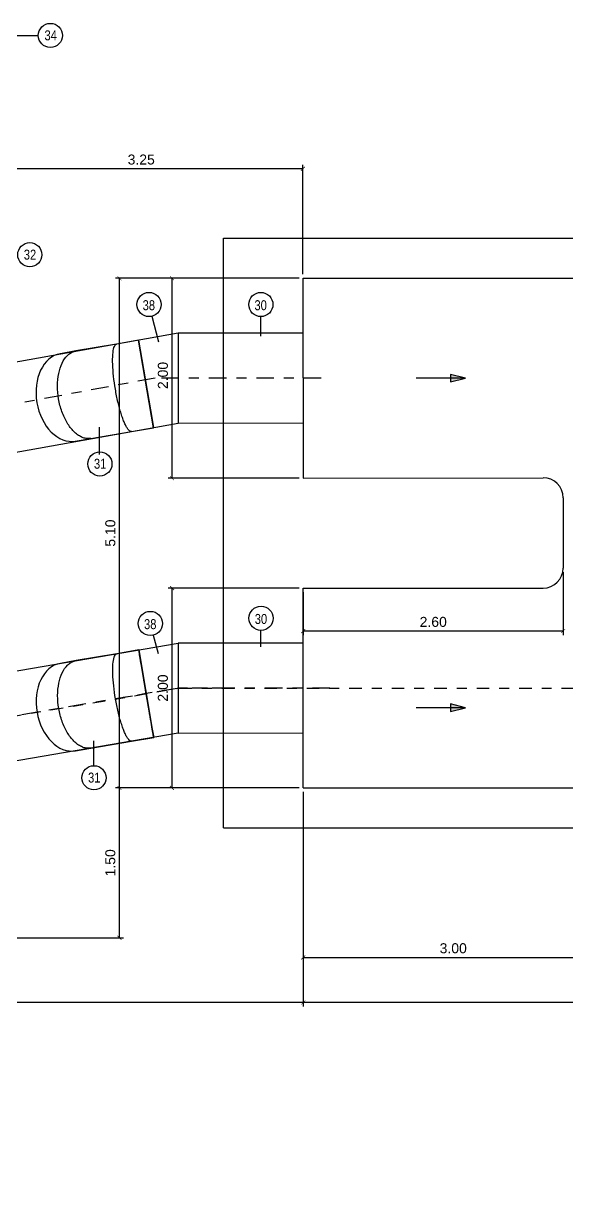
# Model space of a CAD drawing. Header units: feet. Extents: x 0 to 285190, y 0 to 9111369.
# Drawn here: x 285176.99 to 285182.43, y 9111342.83 to 9111354.53 of the extents above; entities that cross this region are included whole.
import ezdxf
from ezdxf import colors
from ezdxf.entities.mleader import LeaderData, LeaderLine
from ezdxf.enums import TextEntityAlignment as Align
from ezdxf.math import Vec2, Vec3

# ---------------------------------------------------------------- set-up
doc = ezdxf.new("R2010")
doc.units = ezdxf.units.FT
doc.header["$MEASUREMENT"] = 0
doc.linetypes.add('CENTER2', pattern=[1.125, 0.75, -0.125, 0.125, -0.125])
doc.linetypes.add('DASHDOT', pattern=[1, 0.5, -0.25, 0, -0.25])
doc.layers.get('0').update_dxf_attribs({"linetype": 'CONTINUOUS'})
doc.layers.get('DEFPOINTS').update_dxf_attribs({"linetype": 'CONTINUOUS'})
for name, color, linetype in [('ARQ_SENTIDO', 1, 'CONTINUOUS'), ('EIXO', 1, 'DASHDOT'), ('H-SA-DIM', 1, 'CONTINUOUS'), ('H-SA-EIXOS', 1, 'DASHDOT'), ('H-SA-ESTRUTURA (CORTE)', 5, 'CONTINUOUS'), ('H-SA-SIMB', 1, 'CONTINUOUS'), ('H-SA-TEXTO', 2, 'CONTINUOUS'), ('INDIC', 2, 'CONTINUOUS')]:
    doc.layers.add(name, color=color, linetype=linetype)
doc.styles.add('EGC_Arial_2.0mm', font='arial.ttf', dxfattribs={"width": 0.8, "height": 2})
doc.styles.get("Standard").update_dxf_attribs({"font": 'arial.ttf'})
doc.dimstyles.new('Copy of EGC_2.0mm', dxfattribs={"dimtxt": 0.1, "dimasz": 0.04, "dimexe": 0.04, "dimexo": 0.04, "dimgap": 0.04, "dimtad": 1, "dimzin": 1, "dimdsep": 46, "dimtxsty": 'Standard', "dimblk": 'ARCHTICK', "dimcen": 0, "dimclrd": 1, "dimclre": 1, "dimclrt": 2, "dimazin": 0, "dimtfac": 1, "dimtix": 1, "dimtmove": 1, "dimatfit": 3, "dimldrblk": 'NONE', "dimfxl": 0.002, "dimtolj": 1, "dimtzin": 0, "dimlwd": -1, "dimarcsym": 0})

# ---------------------------------------------------------------- blocks, each defined once
blk = doc.blocks.new('_ArchTick')
at = {"color": 0, "linetype": 'ByBlock', "const_width": 0.15}
blk.add_lwpolyline([(-0.5, -0.5), (0.5, 0.5)], dxfattribs=at)
blk = doc.blocks.new('*D1278')
at = {"layer": 'DEFPOINTS', "color": 0, "transparency": 16777216}
for p in [(285179.791, 9111346.885, 1431.477), (285171.261, 9111345.387, 479.477), (285171.261, 9111344.738)]:
    blk.add_point(p, dxfattribs=at)
at = {"layer": 'H-SA-DIM', "color": 1, "lineweight": -2, "transparency": 16777216}
for p, q in [((285179.791, 9111346.845), (285179.791, 9111344.698)), ((285171.261, 9111345.347), (285171.261, 9111344.698))]:
    blk.add_line(p, q, dxfattribs=at)
at = {"layer": 'H-SA-DIM', "color": 1, "transparency": 16777216}
blk.add_line((285179.791, 9111344.738), (285171.261, 9111344.738), dxfattribs=at)
at = {"layer": 'H-SA-DIM', "color": 1, "transparency": 16777216, "xscale": 0.04, "yscale": 0.04, "zscale": 0.04, "rotation": 180}
blk.add_blockref('_ArchTick', (285171.261, 9111344.738), dxfattribs=at)
at = {"layer": 'H-SA-DIM', "color": 1, "transparency": 16777216, "xscale": 0.04, "yscale": 0.04, "zscale": 0.04}
blk.add_blockref('_ArchTick', (285179.791, 9111344.738), dxfattribs=at)
at = {"layer": 'H-SA-DIM', "color": 2, "transparency": 16777216, "insert": (285175.526, 9111344.829), "char_height": 0.1, "attachment_point": 5}
blk.add_mtext('\\A1;8.55', dxfattribs=at)
blk = doc.blocks.new('_None')
blk = doc.blocks.new('EGC-SETA SENTIDO DA TUBULAÇÃO')
h = blk.add_hatch(color=256)
h.dxf.hatch_style = 1
h.paths.add_polyline_path([(-3, 0.75), (0, 0), (-3, -0.75)])
blk.add_line((0, 0), (-9.84, 0))
blk.add_lwpolyline([(-3, 0.75), (0, 0), (-3, -0.75), (-3, 0.75)])
blk = doc.blocks.new('*D1282')
at = {"layer": 'DEFPOINTS', "color": 0, "transparency": 16777216}
for p in [(285179.791, 9111346.885), (285182.791, 9111346.885), (285182.791, 9111345.19)]:
    blk.add_point(p, dxfattribs=at)
at = {"layer": 'H-SA-DIM', "color": 1, "lineweight": -2, "transparency": 16777216}
for p, q in [((285179.791, 9111346.845), (285179.791, 9111345.15)), ((285182.791, 9111346.845), (285182.791, 9111345.15))]:
    blk.add_line(p, q, dxfattribs=at)
at = {"layer": 'H-SA-DIM', "color": 1, "transparency": 16777216}
blk.add_line((285179.791, 9111345.19), (285182.791, 9111345.19), dxfattribs=at)
at = {"layer": 'H-SA-DIM', "color": 1, "transparency": 16777216, "xscale": 0.04, "yscale": 0.04, "zscale": 0.04, "rotation": 180}
blk.add_blockref('_ArchTick', (285179.791, 9111345.19), dxfattribs=at)
at = {"layer": 'H-SA-DIM', "color": 1, "transparency": 16777216, "xscale": 0.04, "yscale": 0.04, "zscale": 0.04}
blk.add_blockref('_ArchTick', (285182.791, 9111345.19), dxfattribs=at)
at = {"layer": 'H-SA-DIM', "color": 2, "transparency": 16777216, "insert": (285181.291, 9111345.281), "char_height": 0.1, "attachment_point": 5}
blk.add_mtext('\\A1;3.00', dxfattribs=at)
blk = doc.blocks.new('*D1284')
at = {"layer": 'DEFPOINTS', "color": 0, "transparency": 16777216}
for p in [(285179.791, 9111346.885), (285185.791, 9111345.832), (285179.791, 9111344.738)]:
    blk.add_point(p, dxfattribs=at)
at = {"layer": 'H-SA-DIM', "color": 1, "lineweight": -2, "transparency": 16777216}
for p, q in [((285179.791, 9111346.845), (285179.791, 9111344.698)), ((285185.791, 9111345.792), (285185.791, 9111344.698))]:
    blk.add_line(p, q, dxfattribs=at)
at = {"layer": 'H-SA-DIM', "color": 1, "transparency": 16777216}
blk.add_line((285185.791, 9111344.738), (285179.791, 9111344.738), dxfattribs=at)
at = {"layer": 'H-SA-DIM', "color": 1, "transparency": 16777216, "xscale": 0.04, "yscale": 0.04, "zscale": 0.04, "rotation": 180}
blk.add_blockref('_ArchTick', (285179.791, 9111344.738), dxfattribs=at)
at = {"layer": 'H-SA-DIM', "color": 1, "transparency": 16777216, "xscale": 0.04, "yscale": 0.04, "zscale": 0.04}
blk.add_blockref('_ArchTick', (285185.791, 9111344.738), dxfattribs=at)
at = {"layer": 'H-SA-DIM', "color": 2, "transparency": 16777216, "insert": (285182.791, 9111344.829), "char_height": 0.1, "attachment_point": 5}
blk.add_mtext('\\A1;6.00', dxfattribs=at)
blk = doc.blocks.new('*D1285')
at = {"layer": 'DEFPOINTS', "color": 0, "transparency": 16777216}
for p in [(285178.477, 9111348.885), (285179.791, 9111348.885), (285179.791, 9111346.885)]:
    blk.add_point(p, dxfattribs=at)
at = {"layer": 'H-SA-DIM', "color": 1, "lineweight": -2, "transparency": 16777216}
for p, q in [((285179.751, 9111348.885), (285178.437, 9111348.885)), ((285179.751, 9111346.885), (285178.437, 9111346.885))]:
    blk.add_line(p, q, dxfattribs=at)
at = {"layer": 'H-SA-DIM', "color": 1, "transparency": 16777216}
blk.add_line((285178.477, 9111346.885), (285178.477, 9111348.885), dxfattribs=at)
at = {"layer": 'H-SA-DIM', "color": 1, "transparency": 16777216, "xscale": 0.04, "yscale": 0.04, "zscale": 0.04}
for p, rotation in [((285178.477, 9111348.885), 90), ((285178.477, 9111346.885), 270)]:
    blk.add_blockref('_ArchTick', p, dxfattribs=dict(at, rotation=rotation))
at = {"layer": 'H-SA-DIM', "color": 2, "transparency": 16777216, "insert": (285178.386, 9111347.885), "char_height": 0.1, "attachment_point": 5, "rotation": 90}
blk.add_mtext('\\A1;2.00', dxfattribs=at)
blk = doc.blocks.new('*D1286')
at = {"layer": 'DEFPOINTS', "color": 0, "transparency": 16777216}
for p in [(285177.951, 9111351.985), (285179.791, 9111351.985), (285179.791, 9111346.885)]:
    blk.add_point(p, dxfattribs=at)
at = {"layer": 'H-SA-DIM', "color": 1, "lineweight": -2, "transparency": 16777216}
for p, q in [((285179.751, 9111351.985), (285177.911, 9111351.985)), ((285179.751, 9111346.885), (285177.911, 9111346.885))]:
    blk.add_line(p, q, dxfattribs=at)
at = {"layer": 'H-SA-DIM', "color": 1, "transparency": 16777216}
blk.add_line((285177.951, 9111346.885), (285177.951, 9111351.985), dxfattribs=at)
at = {"layer": 'H-SA-DIM', "color": 1, "transparency": 16777216, "xscale": 0.04, "yscale": 0.04, "zscale": 0.04}
for p, rotation in [((285177.951, 9111351.985), 90), ((285177.951, 9111346.885), 270)]:
    blk.add_blockref('_ArchTick', p, dxfattribs=dict(at, rotation=rotation))
at = {"layer": 'H-SA-DIM', "color": 2, "transparency": 16777216, "insert": (285177.86, 9111349.435), "char_height": 0.1, "attachment_point": 5, "rotation": 90}
blk.add_mtext('\\A1;5.10', dxfattribs=at)
blk = doc.blocks.new('*D1291')
at = {"layer": 'DEFPOINTS', "color": 0, "transparency": 16777216}
for p in [(285182.391, 9111349.085), (285179.791, 9111348.885), (285179.791, 9111348.455)]:
    blk.add_point(p, dxfattribs=at)
at = {"layer": 'H-SA-DIM', "color": 1, "lineweight": -2, "transparency": 16777216}
for p, q in [((285182.391, 9111349.045), (285182.391, 9111348.415)), ((285179.791, 9111348.845), (285179.791, 9111348.415))]:
    blk.add_line(p, q, dxfattribs=at)
at = {"layer": 'H-SA-DIM', "color": 1, "transparency": 16777216}
blk.add_line((285182.391, 9111348.455), (285179.791, 9111348.455), dxfattribs=at)
at = {"layer": 'H-SA-DIM', "color": 1, "transparency": 16777216, "xscale": 0.04, "yscale": 0.04, "zscale": 0.04, "rotation": 180}
blk.add_blockref('_ArchTick', (285179.791, 9111348.455), dxfattribs=at)
at = {"layer": 'H-SA-DIM', "color": 1, "transparency": 16777216, "xscale": 0.04, "yscale": 0.04, "zscale": 0.04}
blk.add_blockref('_ArchTick', (285182.391, 9111348.455), dxfattribs=at)
at = {"layer": 'H-SA-DIM', "color": 2, "transparency": 16777216, "insert": (285181.091, 9111348.546), "char_height": 0.1, "attachment_point": 5}
blk.add_mtext('\\A1;2.60', dxfattribs=at)
blk = doc.blocks.new('*D1292')
at = {"layer": 'DEFPOINTS', "color": 0, "transparency": 16777216}
for p in [(285185.791, 9111348.837), (285182.621, 9111347.08), (285179.791, 9111346.885), (285182.791, 9111346.885), (285182.791, 9111346.885)]:
    blk.add_point(p, dxfattribs=at)
at = {"layer": 'H-SA-DIM', "color": 1, "transparency": 16777216}
blk.add_arc((285182.791, 9111346.885), 0.258, 33.0527, 180, dxfattribs=at)
at = {"layer": 'H-SA-DIM', "color": 1, "transparency": 16777216, "xscale": 0.04, "yscale": 0.04, "zscale": 0.04}
for p, rotation in [((285183.007, 9111347.026), 303.0527411249697), ((285182.532, 9111346.885), 269.9999999546065)]:
    blk.add_blockref('_ArchTick', p, dxfattribs=dict(at, rotation=rotation))
at = {"layer": 'H-SA-DIM', "color": 2, "transparency": 16777216, "insert": (285182.691, 9111347.219), "char_height": 0.1, "attachment_point": 5, "rotation": 16.5264}
blk.add_mtext('\\A1;147°', dxfattribs=at)
blk = doc.blocks.new('*D1281')
at = {"layer": 'DEFPOINTS', "color": 0, "transparency": 16777216}
for p in [(285178.477, 9111351.985), (285179.791, 9111351.985), (285179.791, 9111349.985)]:
    blk.add_point(p, dxfattribs=at)
at = {"layer": 'H-SA-DIM', "color": 1, "lineweight": -2, "transparency": 16777216}
for p, q in [((285179.751, 9111351.985), (285178.437, 9111351.985)), ((285179.751, 9111349.985), (285178.437, 9111349.985))]:
    blk.add_line(p, q, dxfattribs=at)
at = {"layer": 'H-SA-DIM', "color": 1, "transparency": 16777216}
blk.add_line((285178.477, 9111349.985), (285178.477, 9111351.985), dxfattribs=at)
at = {"layer": 'H-SA-DIM', "color": 1, "transparency": 16777216, "xscale": 0.04, "yscale": 0.04, "zscale": 0.04}
for p, rotation in [((285178.477, 9111351.985), 90), ((285178.477, 9111349.985), 270)]:
    blk.add_blockref('_ArchTick', p, dxfattribs=dict(at, rotation=rotation))
at = {"layer": 'H-SA-DIM', "color": 2, "transparency": 16777216, "insert": (285178.386, 9111351.012), "char_height": 0.1, "attachment_point": 5, "rotation": 90}
blk.add_mtext('\\A1;2.00', dxfattribs=at)
blk = doc.blocks.new('*D1306')
at = {"layer": 'DEFPOINTS', "color": 0, "transparency": 16777216}
for p in [(285177.951, 9111346.885), (285179.791, 9111346.885, 1431.477), (285171.261, 9111345.387, 479.477)]:
    blk.add_point(p, dxfattribs=at)
at = {"layer": 'H-SA-DIM', "color": 1, "lineweight": -2, "transparency": 16777216}
for p, q in [((285179.751, 9111346.885), (285177.911, 9111346.885)), ((285171.301, 9111345.387), (285177.991, 9111345.387))]:
    blk.add_line(p, q, dxfattribs=at)
at = {"layer": 'H-SA-DIM', "color": 1, "transparency": 16777216}
blk.add_line((285177.951, 9111345.387), (285177.951, 9111346.885), dxfattribs=at)
at = {"layer": 'H-SA-DIM', "color": 1, "transparency": 16777216, "xscale": 0.04, "yscale": 0.04, "zscale": 0.04}
for p, rotation in [((285177.951, 9111346.885), 90), ((285177.951, 9111345.387), 270)]:
    blk.add_blockref('_ArchTick', p, dxfattribs=dict(at, rotation=rotation))
at = {"layer": 'H-SA-DIM', "color": 2, "transparency": 16777216, "insert": (285177.86, 9111346.136), "char_height": 0.1, "attachment_point": 5, "rotation": 90}
blk.add_mtext('\\A1;1.50', dxfattribs=at)
blk = doc.blocks.new('*D1307')
at = {"layer": 'DEFPOINTS', "color": 0, "transparency": 16777216}
for p in [(285176.551, 9111353.081), (285176.551, 9111352.789, 479.477), (285179.787, 9111351.986, 1431.477)]:
    blk.add_point(p, dxfattribs=at)
at = {"layer": 'H-SA-DIM', "color": 1, "lineweight": -2, "transparency": 16777216}
for p, q in [((285176.551, 9111352.829), (285176.551, 9111353.121)), ((285179.787, 9111352.026), (285179.787, 9111353.121))]:
    blk.add_line(p, q, dxfattribs=at)
at = {"layer": 'H-SA-DIM', "color": 1, "transparency": 16777216}
blk.add_line((285179.787, 9111353.081), (285176.551, 9111353.081), dxfattribs=at)
at = {"layer": 'H-SA-DIM', "color": 1, "transparency": 16777216, "xscale": 0.04, "yscale": 0.04, "zscale": 0.04, "rotation": 180}
blk.add_blockref('_ArchTick', (285176.551, 9111353.081), dxfattribs=at)
at = {"layer": 'H-SA-DIM', "color": 1, "transparency": 16777216, "xscale": 0.04, "yscale": 0.04, "zscale": 0.04}
blk.add_blockref('_ArchTick', (285179.787, 9111353.081), dxfattribs=at)
at = {"layer": 'H-SA-DIM', "color": 2, "transparency": 16777216, "insert": (285178.169, 9111353.172), "char_height": 0.1, "attachment_point": 5}
blk.add_mtext('\\A1;3.25', dxfattribs=at)

msp = doc.modelspace()

# ---------------------------------------------------------------- linework, layer by layer
at = {"layer": 'H-SA-DIM'}
for p, q in [((285178.538, 9111351.434, 479.477), (285171.818, 9111350.237, 479.477)), ((285178.143, 9111351.364, 1431.477), (285177.923, 9111351.326, 1431.477)), ((285178.143, 9111351.364, 1431.477), (285178.278, 9111350.573, 1431.477)), ((285178.144, 9111351.362, 1431.477), (285178.143, 9111351.364, 1431.477)), ((285178.218, 9111350.927, 1431.477), (285178.143, 9111351.364, 1431.477)), ((285178.144, 9111351.358, 1431.477), (285178.144, 9111351.362, 1431.477)), ((285178.146, 9111351.352, 1431.477), (285178.144, 9111351.358, 1431.477)), ((285178.147, 9111351.342, 1431.477), (285178.146, 9111351.352, 1431.477)), ((285179.789, 9111351.436, 1431.477), (285178.538, 9111351.436, 1431.477)), ((285177.516, 9111351.257, 1431.477), (285177.36, 9111351.23, 1431.477)), ((285177.923, 9111351.326, 1431.477), (285177.516, 9111351.257, 1431.477)), ((285178.149, 9111351.331, 1431.477), (285178.147, 9111351.342, 1431.477)), ((285178.152, 9111351.316, 1431.477), (285178.149, 9111351.331, 1431.477)), ((285178.154, 9111351.299, 1431.477), (285178.152, 9111351.316, 1431.477)), ((285178.158, 9111351.28, 1431.477), (285178.154, 9111351.299, 1431.477)), ((285178.161, 9111351.259, 1431.477), (285178.158, 9111351.28, 1431.477)), ((285178.165, 9111351.236, 1431.477), (285178.161, 9111351.259, 1431.477)), ((285178.17, 9111351.211, 1431.477), (285178.165, 9111351.236, 1431.477)), ((285178.174, 9111351.184, 1431.477), (285178.17, 9111351.211, 1431.477)), ((285178.179, 9111351.155, 1431.477), (285178.174, 9111351.184, 1431.477)), ((285178.184, 9111351.125, 1431.477), (285178.179, 9111351.155, 1431.477)), ((285178.19, 9111351.094, 1431.477), (285178.184, 9111351.125, 1431.477)), ((285178.195, 9111351.062, 1431.477), (285178.19, 9111351.094, 1431.477)), ((285178.201, 9111351.029, 1431.477), (285178.195, 9111351.062, 1431.477)), ((285178.206, 9111350.995, 1431.477), (285178.201, 9111351.029, 1431.477)), ((285178.212, 9111350.961, 1431.477), (285178.206, 9111350.995, 1431.477)), ((285178.218, 9111350.927, 1431.477), (285178.212, 9111350.961, 1431.477)), ((285178.224, 9111350.892, 1431.477), (285178.218, 9111350.927, 1431.477)), ((285178.293, 9111350.489, 1431.477), (285178.218, 9111350.927, 1431.477)), ((285178.23, 9111350.858, 1431.477), (285178.224, 9111350.892, 1431.477)), ((285178.235, 9111350.824, 1431.477), (285178.23, 9111350.858, 1431.477)), ((285178.241, 9111350.791, 1431.477), (285178.235, 9111350.824, 1431.477)), ((285178.247, 9111350.759, 1431.477), (285178.241, 9111350.791, 1431.477)), ((285178.252, 9111350.728, 1431.477), (285178.247, 9111350.759, 1431.477)), ((285178.257, 9111350.698, 1431.477), (285178.252, 9111350.728, 1431.477)), ((285178.262, 9111350.67, 1431.477), (285178.257, 9111350.698, 1431.477)), ((285178.266, 9111350.643, 1431.477), (285178.262, 9111350.67, 1431.477)), ((285178.271, 9111350.617, 1431.477), (285178.266, 9111350.643, 1431.477)), ((285178.275, 9111350.594, 1431.477), (285178.271, 9111350.617, 1431.477)), ((285178.278, 9111350.573, 1431.477), (285178.275, 9111350.594, 1431.477)), ((285178.278, 9111350.573, 1431.477), (285178.293, 9111350.489, 1431.477)), ((285178.282, 9111350.554, 1431.477), (285178.278, 9111350.573, 1431.477)), ((285178.284, 9111350.537, 1431.477), (285178.282, 9111350.554, 1431.477)), ((285178.287, 9111350.523, 1431.477), (285178.284, 9111350.537, 1431.477)), ((285178.538, 9111350.536, 1431.477), (285179.791, 9111350.537, 1431.477)), ((285177.665, 9111350.382, 1431.477), (285178.072, 9111350.452, 1431.477)), ((285178.072, 9111350.452, 1431.477), (285178.293, 9111350.489, 1431.477)), ((285178.289, 9111350.511, 1431.477), (285178.287, 9111350.523, 1431.477)), ((285178.291, 9111350.501, 1431.477), (285178.289, 9111350.511, 1431.477)), ((285178.292, 9111350.495, 1431.477), (285178.291, 9111350.501, 1431.477)), ((285178.292, 9111350.491, 1431.477), (285178.292, 9111350.495, 1431.477)), ((285178.293, 9111350.489, 1431.477), (285178.292, 9111350.491, 1431.477)), ((285177.509, 9111350.356, 1431.477), (285177.665, 9111350.382, 1431.477))]:
    msp.add_line(p, q, dxfattribs=at)
at = {"layer": 'H-SA-DIM', "elevation": 1431.477}
for points in [[(285178.292, 9111350.494), (285178.292, 9111350.494), (285178.143, 9111351.369)], [(285178.293, 9111350.489), (285178.293, 9111350.489), (285178.143, 9111351.364)], [(285178.538, 9111351.434), (285178.538, 9111350.534)]]:
    msp.add_lwpolyline(points, dxfattribs=at)
at = {"layer": 'H-SA-DIM'}
for start_param, end_param in [(0, 1.570796), (0, 1.570796), (1.570796, 3.141593), (1.570796, 3.141593)]:
    msp.add_ellipse((285177.434, 9111350.793, 1431.477), major_axis=(-0.075, 0.437), ratio=0.707107, start_param=start_param, end_param=end_param, dxfattribs=at)
for points, knots in [([(285177.342, 9111350.777, 1431.477), (285177.335, 9111350.821, 1431.477), (285177.328, 9111350.909, 1431.477), (285177.34, 9111351.034, 1431.477), (285177.374, 9111351.14, 1431.477), (285177.419, 9111351.204, 1431.477), (285177.462, 9111351.238, 1431.477), (285177.491, 9111351.251, 1431.477), (285177.509, 9111351.256, 1431.477), (285177.516, 9111351.257, 1431.477)], [0, 0, 0, 0, 0.0952381, 0.1904762, 0.2857143, 0.3809524, 0.4285714, 0.4761905, 0.5, 0.5, 0.5, 0.5]), ([(285177.911, 9111350.874, 1431.477), (285177.903, 9111350.918, 1431.477), (285177.891, 9111351.005, 1431.477), (285177.882, 9111351.127, 1431.477), (285177.883, 9111351.227, 1431.477), (285177.893, 9111351.285, 1431.477), (285177.905, 9111351.314, 1431.477), (285177.915, 9111351.324, 1431.477), (285177.921, 9111351.326, 1431.477), (285177.923, 9111351.326, 1431.477)], [0, 0, 0, 0, 0.0952381, 0.1904762, 0.2857143, 0.3809524, 0.4285714, 0.4761905, 0.5, 0.5, 0.5, 0.5]), ([(285177.665, 9111350.382, 1431.477), (285177.658, 9111350.381, 1431.477), (285177.64, 9111350.379, 1431.477), (285177.608, 9111350.382, 1431.477), (285177.569, 9111350.395, 1431.477), (285177.531, 9111350.418, 1431.477), (285177.494, 9111350.45, 1431.477), (285177.459, 9111350.49, 1431.477), (285177.427, 9111350.537, 1431.477), (285177.399, 9111350.591, 1431.477), (285177.375, 9111350.65, 1431.477), (285177.355, 9111350.712, 1431.477), (285177.346, 9111350.755, 1431.477), (285177.342, 9111350.777, 1431.477)], [0.5, 0.5, 0.5, 0.5, 0.5238095, 0.5714286, 0.6190476, 0.6666667, 0.7142857, 0.7619048, 0.8095238, 0.8571429, 0.9047619, 0.952381, 1, 1, 1, 1]), ([(285178.072, 9111350.452, 1431.477), (285178.07, 9111350.451, 1431.477), (285178.063, 9111350.451, 1431.477), (285178.051, 9111350.458, 1431.477), (285178.035, 9111350.475, 1431.477), (285178.019, 9111350.501, 1431.477), (285178.002, 9111350.537, 1431.477), (285177.984, 9111350.58, 1431.477), (285177.968, 9111350.629, 1431.477), (285177.951, 9111350.685, 1431.477), (285177.936, 9111350.745, 1431.477), (285177.922, 9111350.809, 1431.477), (285177.914, 9111350.852, 1431.477), (285177.911, 9111350.874, 1431.477)], [0.5, 0.5, 0.5, 0.5, 0.5238095, 0.5714286, 0.6190476, 0.6666667, 0.7142857, 0.7619048, 0.8095238, 0.8571429, 0.9047619, 0.952381, 1, 1, 1, 1])]:
    msp.add_open_spline(points, degree=3, knots=knots, dxfattribs=at)
at = {"layer": 'H-SA-ESTRUTURA (CORTE)'}
for p, q in [((285178.991, 9111346.485, 1431.477), (285178.991, 9111352.385, 1431.477)), ((285178.991, 9111352.385, 1431.477), (285182.767, 9111352.385, 1431.477)), ((285179.787, 9111351.986, 1431.477), (285179.79, 9111349.986, 1431.477)), ((285179.791, 9111351.985, 1431.477), (285182.791, 9111351.985, 1431.477)), ((285179.791, 9111349.985, 1431.477), (285182.191, 9111349.989, 1431.477)), ((285182.391, 9111349.789, 1431.477), (285182.391, 9111349.085, 1431.477)), ((285179.791, 9111346.885, 1431.477), (285179.791, 9111348.885, 1431.477)), ((285179.791, 9111348.885, 1431.477), (285182.191, 9111348.885, 1431.477)), ((285179.791, 9111346.885, 1431.477), (285182.791, 9111346.885, 1431.477)), ((285178.991, 9111346.485, 1431.477), (285182.767, 9111346.485, 1431.477))]:
    msp.add_line(p, q, dxfattribs=at)
for centre, start, end in [((285182.191, 9111349.789, 1431.477), 0, 90), ((285182.191, 9111349.085, 1431.477), 270, 0)]:
    msp.add_arc(centre, 0.2, start, end, dxfattribs=at)
at = {"layer": 'INDIC', "color": 1, "linetype": 'Continuous'}
for p, q in [((285177.139, 9111354.411, 479.477), (285176.836, 9111354.411, 479.477)), ((285178.276, 9111351.605, 1431.477), (285178.342, 9111351.348, 1431.477)), ((285179.361, 9111351.602, 1431.477), (285179.361, 9111351.404, 1431.477)), ((285177.752, 9111350.223, 479.477), (285177.752, 9111350.495, 479.477))]:
    msp.add_line(p, q, dxfattribs=at)
for centre in [(285177.26, 9111354.414, 479.477), (285177.054, 9111352.22, 479.477), (285178.247, 9111351.722, 1431.477), (285179.366, 9111351.722, 1431.477), (285177.755, 9111350.127, 479.477)]:
    msp.add_circle(centre, 0.121, dxfattribs=at)

# ---------------------------------------------------------------- block references
at = {"layer": 'ARQ_SENTIDO', "xscale": -0.05000000000000001, "yscale": 0.05000000000000001, "zscale": -0.05000000000000001, "rotation": 180}
msp.add_blockref('EGC-SETA SENTIDO DA TUBULAÇÃO', (285181.413, 9111350.985, 1431.477), dxfattribs=at)

# ---------------------------------------------------------------- texts
at = {"layer": 'INDIC', "color": 2, "style": 'EGC_Arial_2.0mm', "width": 0.8}
for s, p in [('34', (285177.263, 9111354.415, 479.477)), ('32', (285177.056, 9111352.221, 479.477)), ('38', (285178.245, 9111351.715, 1431.477)), ('30', (285179.364, 9111351.715, 1431.477)), ('31', (285177.758, 9111350.129, 479.477))]:
    msp.add_text(s, height=0.1, dxfattribs=at).set_placement(p, align=Align.MIDDLE_CENTER)

# ---------------------------------------------------------------- dimensions: what is measured, and where the dimension line sits
at = {"layer": 'H-SA-DIM'}
for base, p1, p2, text, picture, middle in [((285176.551, 9111353.081), (285179.787, 9111351.986, 1431.477), (285176.551, 9111352.789, 479.477), '3.25', '*D1307', (285178.169, 9111353.172)), ((285171.261, 9111344.738), (285179.791, 9111346.885, 1431.477), (285171.261, 9111345.387, 479.477), '8.55', '*D1278', (285175.526, 9111344.829))]:
    dim = msp.add_linear_dim(base=base, p1=p1, p2=p2, text=text, dimstyle='Copy of EGC_2.0mm', dxfattribs=at)
    dim.commit()
    dim.dimension.update_dxf_attribs({"geometry": picture, "text_midpoint": middle})
dim = msp.add_linear_dim(base=(285178.477, 9111351.985, 1431.477), p1=(285179.791, 9111349.985, 1431.477), p2=(285179.791, 9111351.985, 1431.477), angle=90, dimstyle='Copy of EGC_2.0mm', dxfattribs=at)
dim.commit()
dim.dimension.update_dxf_attribs({"geometry": '*D1281', "text_midpoint": (285178.477, 9111351.012, 1431.477), "dimtype": 160})

# ---------------------------------------------------------------- next in the draw order: leaders
at = {"layer": 'H-SA-TEXTO'}
ml = msp.add_multileader_mtext('Standard', dxfattribs=at)
ml.set_content('CANAL CP3a-TRECHO 1', color=2, style='EGC_Arial_2.0mm')
ml.set_leader_properties(color=1, linetype='ByLayer', lineweight=-1)
ml.set_arrow_properties(name='NONE')
ml.build(insert=Vec2(0, 0))
ml.multileader.update_dxf_attribs({"text_left_attachment_type": 2, "text_right_attachment_type": 2, "dogleg_length": 1.982, "arrow_head_size": 0.075, "scale": 0.05})
ctx = ml.context
ctx.base_point, ctx.scale, ctx.char_height, ctx.arrow_head_size, ctx.landing_gap_size, ctx.plane_origin, ctx.plane_x_axis, ctx.plane_y_axis = Vec3(285185.206, 9111349.749, 1431.477), 0.05, 0.1, 0.075, 0.05, Vec3(285571.581, 9111286.462, 1431.477), Vec3(-0.999987, 0.005007), Vec3(-0.005007, -0.999987)
ctx.left_attachment, ctx.right_attachment, ctx.text_align_type = 2, 2, 1
notes = []
notes.append((ctx, [(0, (0, 0, 0), (0, 0), (1, 0), 1, [])]))
ctx.mtext.insert, ctx.mtext.text_direction, ctx.mtext.rotation, ctx.mtext.width, ctx.mtext.defined_height, ctx.mtext.alignment, ctx.mtext.flow_direction = Vec3(285184.527, 9111349.805, 1431.477), Vec3(0.999987, -0.005007), 6.278178, 1.4268, 0.282, 2, 5
ctx.mtext.has_bg_fill, ctx.mtext.bg_color, ctx.mtext.bg_scale_factor, ctx.mtext.bg_transparency, ctx.mtext.use_window_bg_color = 1, -1073741824, 1, 0, 1
for ctx, leaders in notes:
    for number, flags, end, landing, length, lines in leaders:
        leader = LeaderData()
        leader.index, (leader.has_last_leader_line, leader.has_dogleg_vector, leader.attachment_direction) = number, flags
        leader.last_leader_point, leader.dogleg_vector, leader.dogleg_length = Vec3(end), Vec3(landing), length
        for number, points, colour, breaks in lines:
            line = LeaderLine()
            line.index, line.vertices, line.color, line.breaks = number, Vec3.list(points), colors.encode_raw_color(colour), breaks
            leader.lines.append(line)
        ctx.leaders.append(leader)

# ---------------------------------------------------------------- next in the draw order: linework, layer by layer
at = {"layer": 'EIXO', "ltscale": 0.35, "elevation": 479.477}
msp.add_lwpolyline([(285179.971, 9111350.986), (285178.307, 9111350.986), (285171.844, 9111349.787), (285167.665, 9111349.787)], dxfattribs=at)

# ---------------------------------------------------------------- next in the draw order: leaders
at = {"layer": 'H-SA-TEXTO'}
ml = msp.add_multileader_mtext('Standard', dxfattribs=at)
ml.set_content('CÂMARA DE DESCARGA', color=2, style='EGC_Arial_2.0mm')
ml.set_leader_properties(color=1, linetype='ByLayer', lineweight=-1)
ml.set_arrow_properties(name='NONE')
ml.build(insert=Vec2(0, 0))
ml.multileader.update_dxf_attribs({"text_left_attachment_type": 2, "text_right_attachment_type": 2, "dogleg_length": 1.982, "arrow_head_size": 0.075, "scale": 0.05})
ctx = ml.context
ctx.base_point, ctx.scale, ctx.char_height, ctx.arrow_head_size, ctx.landing_gap_size, ctx.plane_origin, ctx.plane_x_axis, ctx.plane_y_axis = Vec3(285183.068, 9111348.659, 1431.477), 0.05, 0.1, 0.075, 0.05, Vec3(285252.457, 9111727.838, 1431.477), Vec3(0.005007, 0.999987), Vec3(-0.999987, 0.005007)
ctx.left_attachment, ctx.right_attachment, ctx.text_align_type = 2, 2, 1
notes = []
notes.append((ctx, [(0, (0, 0, 0), (0, 0), (1, 0), 1, [])]))
ctx.mtext.insert, ctx.mtext.text_direction, ctx.mtext.rotation, ctx.mtext.width, ctx.mtext.defined_height, ctx.mtext.alignment, ctx.mtext.flow_direction = Vec3(285183.008, 9111349.368, 1431.477), Vec3(0.005007, 0.999987), 1.565789, 1.32283, 0.256, 2, 5
ctx.mtext.has_bg_fill, ctx.mtext.bg_color, ctx.mtext.bg_scale_factor, ctx.mtext.bg_transparency, ctx.mtext.use_window_bg_color = 1, -1073741824, 1, 0, 1
for ctx, leaders in notes:
    for number, flags, end, landing, length, lines in leaders:
        leader = LeaderData()
        leader.index, (leader.has_last_leader_line, leader.has_dogleg_vector, leader.attachment_direction) = number, flags
        leader.last_leader_point, leader.dogleg_vector, leader.dogleg_length = Vec3(end), Vec3(landing), length
        for number, points, colour, breaks in lines:
            line = LeaderLine()
            line.index, line.vertices, line.color, line.breaks = number, Vec3.list(points), colors.encode_raw_color(colour), breaks
            leader.lines.append(line)
        ctx.leaders.append(leader)

# ---------------------------------------------------------------- next in the draw order: linework, layer by layer
at = {"layer": 'EIXO', "ltscale": 0.35, "elevation": 479.477}
msp.add_lwpolyline([(285180.057, 9111347.885), (285178.551, 9111347.885), (285171.815, 9111346.737)], dxfattribs=at)
at = {"layer": 'H-SA-DIM'}
for p, q in [((285171.818, 9111349.337, 479.477), (285178.538, 9111350.534, 479.477)), ((285171.818, 9111347.187, 479.477), (285178.54, 9111348.333, 479.477)), ((285179.791, 9111348.335, 1431.477), (285178.54, 9111348.335, 1431.477)), ((285177.924, 9111348.228, 479.477), (285177.517, 9111348.159, 479.477)), ((285178.145, 9111348.266, 479.477), (285177.924, 9111348.228, 479.477)), ((285178.145, 9111348.266, 479.477), (285178.279, 9111347.475, 479.477)), ((285178.145, 9111348.264, 479.477), (285178.145, 9111348.266, 479.477)), ((285178.219, 9111347.828, 479.477), (285178.145, 9111348.266, 479.477)), ((285178.146, 9111348.26, 479.477), (285178.145, 9111348.264, 479.477)), ((285178.147, 9111348.254, 479.477), (285178.146, 9111348.26, 479.477)), ((285178.148, 9111348.244, 479.477), (285178.147, 9111348.254, 479.477)), ((285178.15, 9111348.232, 479.477), (285178.148, 9111348.244, 479.477)), ((285178.153, 9111348.218, 479.477), (285178.15, 9111348.232, 479.477)), ((285178.156, 9111348.201, 479.477), (285178.153, 9111348.218, 479.477)), ((285178.159, 9111348.182, 479.477), (285178.156, 9111348.201, 479.477)), ((285177.517, 9111348.159, 479.477), (285177.361, 9111348.132, 479.477)), ((285178.162, 9111348.161, 479.477), (285178.159, 9111348.182, 479.477)), ((285178.166, 9111348.138, 479.477), (285178.162, 9111348.161, 479.477)), ((285178.171, 9111348.112, 479.477), (285178.166, 9111348.138, 479.477)), ((285178.175, 9111348.085, 479.477), (285178.171, 9111348.112, 479.477)), ((285178.18, 9111348.057, 479.477), (285178.175, 9111348.085, 479.477)), ((285178.185, 9111348.027, 479.477), (285178.18, 9111348.057, 479.477)), ((285178.191, 9111347.996, 479.477), (285178.185, 9111348.027, 479.477)), ((285178.196, 9111347.964, 479.477), (285178.191, 9111347.996, 479.477)), ((285178.202, 9111347.931, 479.477), (285178.196, 9111347.964, 479.477)), ((285178.208, 9111347.897, 479.477), (285178.202, 9111347.931, 479.477)), ((285178.213, 9111347.863, 479.477), (285178.208, 9111347.897, 479.477)), ((285178.219, 9111347.828, 479.477), (285178.213, 9111347.863, 479.477)), ((285178.225, 9111347.794, 479.477), (285178.219, 9111347.828, 479.477)), ((285178.294, 9111347.391, 479.477), (285178.219, 9111347.828, 479.477)), ((285178.231, 9111347.76, 479.477), (285178.225, 9111347.794, 479.477)), ((285178.237, 9111347.726, 479.477), (285178.231, 9111347.76, 479.477)), ((285178.242, 9111347.693, 479.477), (285178.237, 9111347.726, 479.477)), ((285178.248, 9111347.661, 479.477), (285178.242, 9111347.693, 479.477)), ((285178.253, 9111347.63, 479.477), (285178.248, 9111347.661, 479.477)), ((285178.258, 9111347.6, 479.477), (285178.253, 9111347.63, 479.477)), ((285178.263, 9111347.571, 479.477), (285178.258, 9111347.6, 479.477)), ((285178.268, 9111347.544, 479.477), (285178.263, 9111347.571, 479.477)), ((285178.272, 9111347.519, 479.477), (285178.268, 9111347.544, 479.477)), ((285178.276, 9111347.496, 479.477), (285178.272, 9111347.519, 479.477)), ((285178.279, 9111347.475, 479.477), (285178.276, 9111347.496, 479.477)), ((285178.54, 9111347.433, 479.477), (285171.818, 9111346.287, 479.477)), ((285178.073, 9111347.354, 479.477), (285178.294, 9111347.391, 479.477)), ((285178.279, 9111347.475, 479.477), (285178.294, 9111347.391, 479.477)), ((285178.283, 9111347.456, 479.477), (285178.279, 9111347.475, 479.477)), ((285178.286, 9111347.439, 479.477), (285178.283, 9111347.456, 479.477)), ((285178.288, 9111347.424, 479.477), (285178.286, 9111347.439, 479.477)), ((285178.29, 9111347.413, 479.477), (285178.288, 9111347.424, 479.477)), ((285178.292, 9111347.403, 479.477), (285178.29, 9111347.413, 479.477)), ((285178.293, 9111347.397, 479.477), (285178.292, 9111347.403, 479.477)), ((285178.293, 9111347.392, 479.477), (285178.293, 9111347.397, 479.477)), ((285178.294, 9111347.391, 479.477), (285178.293, 9111347.392, 479.477)), ((285178.54, 9111347.435, 1431.477), (285179.793, 9111347.436, 1431.477)), ((285177.51, 9111347.258, 479.477), (285177.666, 9111347.284, 479.477)), ((285177.666, 9111347.284, 479.477), (285178.073, 9111347.354, 479.477))]:
    msp.add_line(p, q, dxfattribs=at)
at = {"layer": 'H-SA-DIM', "color": 1}
msp.add_line((285179.791, 9111346.845, 1431.477), (285179.791, 9111344.913, 1431.477), dxfattribs=at)
at = {"layer": 'H-SA-DIM'}
for points, elevation in [([(285178.54, 9111348.333), (285178.54, 9111347.433)], 1431.477), ([(285178.294, 9111347.391), (285178.294, 9111347.391), (285178.145, 9111348.266)], 479.477)]:
    msp.add_lwpolyline(points, dxfattribs=dict(at, elevation=elevation))
for start_param, end_param in [(0, 1.570796), (0, 1.570796), (1.570796, 3.141593), (1.570796, 3.141593)]:
    msp.add_ellipse((285177.435, 9111347.695, 479.477), major_axis=(-0.075, 0.437), ratio=0.707107, start_param=start_param, end_param=end_param, dxfattribs=at)
for points, knots in [([(285177.912, 9111347.776, 479.477), (285177.904, 9111347.82, 479.477), (285177.892, 9111347.907, 479.477), (285177.883, 9111348.028, 479.477), (285177.884, 9111348.128, 479.477), (285177.894, 9111348.187, 479.477), (285177.906, 9111348.215, 479.477), (285177.916, 9111348.225, 479.477), (285177.922, 9111348.228, 479.477), (285177.924, 9111348.228, 479.477)], [0, 0, 0, 0, 0.0952381, 0.1904762, 0.2857143, 0.3809524, 0.4285714, 0.4761905, 0.5, 0.5, 0.5, 0.5]), ([(285177.344, 9111347.679, 479.477), (285177.336, 9111347.723, 479.477), (285177.329, 9111347.811, 479.477), (285177.341, 9111347.936, 479.477), (285177.375, 9111348.042, 479.477), (285177.42, 9111348.106, 479.477), (285177.463, 9111348.14, 479.477), (285177.492, 9111348.153, 479.477), (285177.511, 9111348.158, 479.477), (285177.517, 9111348.159, 479.477)], [0, 0, 0, 0, 0.0952381, 0.1904762, 0.2857143, 0.3809524, 0.4285714, 0.4761905, 0.5, 0.5, 0.5, 0.5]), ([(285178.073, 9111347.354, 479.477), (285178.071, 9111347.353, 479.477), (285178.064, 9111347.353, 479.477), (285178.052, 9111347.36, 479.477), (285178.036, 9111347.377, 479.477), (285178.02, 9111347.403, 479.477), (285178.003, 9111347.438, 479.477), (285177.986, 9111347.481, 479.477), (285177.969, 9111347.531, 479.477), (285177.952, 9111347.587, 479.477), (285177.937, 9111347.647, 479.477), (285177.924, 9111347.711, 479.477), (285177.915, 9111347.754, 479.477), (285177.912, 9111347.776, 479.477)], [0.5, 0.5, 0.5, 0.5, 0.5238095, 0.5714286, 0.6190476, 0.6666667, 0.7142857, 0.7619048, 0.8095238, 0.8571429, 0.9047619, 0.952381, 1, 1, 1, 1]), ([(285177.666, 9111347.284, 479.477), (285177.66, 9111347.283, 479.477), (285177.641, 9111347.281, 479.477), (285177.609, 9111347.284, 479.477), (285177.57, 9111347.297, 479.477), (285177.532, 9111347.32, 479.477), (285177.495, 9111347.352, 479.477), (285177.46, 9111347.392, 479.477), (285177.428, 9111347.439, 479.477), (285177.4, 9111347.493, 479.477), (285177.376, 9111347.552, 479.477), (285177.357, 9111347.614, 479.477), (285177.347, 9111347.657, 479.477), (285177.344, 9111347.679, 479.477)], [0.5, 0.5, 0.5, 0.5, 0.5238095, 0.5714286, 0.6190476, 0.6666667, 0.7142857, 0.7619048, 0.8095238, 0.8571429, 0.9047619, 0.952381, 1, 1, 1, 1])]:
    msp.add_open_spline(points, degree=3, knots=knots, dxfattribs=at)
at = {"layer": 'H-SA-EIXOS', "ltscale": 0.25, "elevation": 479.477}
msp.add_lwpolyline([(285171.818, 9111346.737), (285178.551, 9111347.885), (285183.445, 9111347.885), (285183.445, 9111347.885)], dxfattribs=at)
at = {"layer": 'H-SA-SIMB', "color": 4, "linetype": 'CENTER2', "ltscale": 0.3, "elevation": 479.477}
msp.add_lwpolyline([(285179.103, 9111347.885), (285178.55, 9111347.885), (285177.989, 9111347.789)], dxfattribs=at)
at = {"layer": 'INDIC', "color": 1, "linetype": 'Continuous'}
for p, q in [((285179.364, 9111348.462, 1431.477), (285179.364, 9111348.296, 1431.477)), ((285178.29, 9111348.414, 1431.477), (285178.338, 9111348.229, 1431.477)), ((285177.694, 9111347.108, 479.477), (285177.694, 9111347.355, 479.477))]:
    msp.add_line(p, q, dxfattribs=at)
for centre in [(285179.368, 9111348.583, 1431.477), (285178.26, 9111348.531, 1431.477), (285177.696, 9111346.987, 479.477)]:
    msp.add_circle(centre, 0.121, dxfattribs=at)

# ---------------------------------------------------------------- next in the draw order: block references
at = {"layer": 'ARQ_SENTIDO', "xscale": -0.05000000000000001, "yscale": 0.05000000000000001, "zscale": -0.05000000000000001, "rotation": 180}
msp.add_blockref('EGC-SETA SENTIDO DA TUBULAÇÃO', (285181.413, 9111347.688, 1431.477), dxfattribs=at)

# ---------------------------------------------------------------- next in the draw order: texts
at = {"layer": 'INDIC', "color": 2, "style": 'EGC_Arial_2.0mm', "width": 0.8}
for s, p in [('38', (285178.259, 9111348.524, 1431.477)), ('30', (285179.367, 9111348.576, 1431.477)), ('31', (285177.699, 9111346.989, 479.477))]:
    msp.add_text(s, height=0.1, dxfattribs=at).set_placement(p, align=Align.MIDDLE_CENTER)

# ---------------------------------------------------------------- next in the draw order: dimensions: what is measured, and where the dimension line sits
at = {"layer": 'H-SA-DIM'}
for base, p1, p2, picture, middle in [((285177.951, 9111351.985, 1431.477), (285179.791, 9111346.885, 1431.477), (285179.791, 9111351.985, 1431.477), '*D1286', (285177.86, 9111349.435, 1431.477)), ((285178.477, 9111348.885, 1431.477), (285179.791, 9111346.885, 1431.477), (285179.791, 9111348.885, 1431.477), '*D1285', (285178.386, 9111347.885, 1431.477)), ((285177.951, 9111346.885), (285171.261, 9111345.387, 479.477), (285179.791, 9111346.885, 1431.477), '*D1306', (285177.86, 9111346.136))]:
    dim = msp.add_linear_dim(base=base, p1=p1, p2=p2, angle=90, dimstyle='Copy of EGC_2.0mm', dxfattribs=at)
    dim.commit()
    dim.dimension.update_dxf_attribs({"geometry": picture, "text_midpoint": middle})
for base, p1, p2, picture, middle in [((285179.791, 9111348.455, 1431.477), (285182.391, 9111349.085, 1431.477), (285179.791, 9111348.885, 1431.477), '*D1291', (285181.091, 9111348.546, 1431.477)), ((285182.791, 9111345.19, 1431.477), (285179.791, 9111346.885, 1431.477), (285182.791, 9111346.885, 1431.477), '*D1282', (285181.291, 9111345.281, 1431.477)), ((285179.791, 9111344.738, 1431.477), (285185.791, 9111345.832, 1431.477), (285179.791, 9111346.885, 1431.477), '*D1284', (285182.791, 9111344.829, 1431.477))]:
    dim = msp.add_linear_dim(base=base, p1=p1, p2=p2, dimstyle='Copy of EGC_2.0mm', dxfattribs=at)
    dim.commit()
    dim.dimension.update_dxf_attribs({"geometry": picture, "text_midpoint": middle})
dim = msp.add_angular_dim_2l(base=(285182.621, 9111347.08), line1=((285182.791, 9111346.885, 1431.477), (285185.791, 9111348.837, 1431.477)), line2=((285179.791, 9111346.885, 1431.477), (285182.791, 9111346.885, 1431.477)), dimstyle='Copy of EGC_2.0mm', override={"dimadec": 0}, dxfattribs=at)
dim.commit()
dim.dimension.update_dxf_attribs({"geometry": '*D1292', "text_midpoint": (285182.691, 9111347.219, 1431.477)})

doc.saveas('drawing.dxf')
